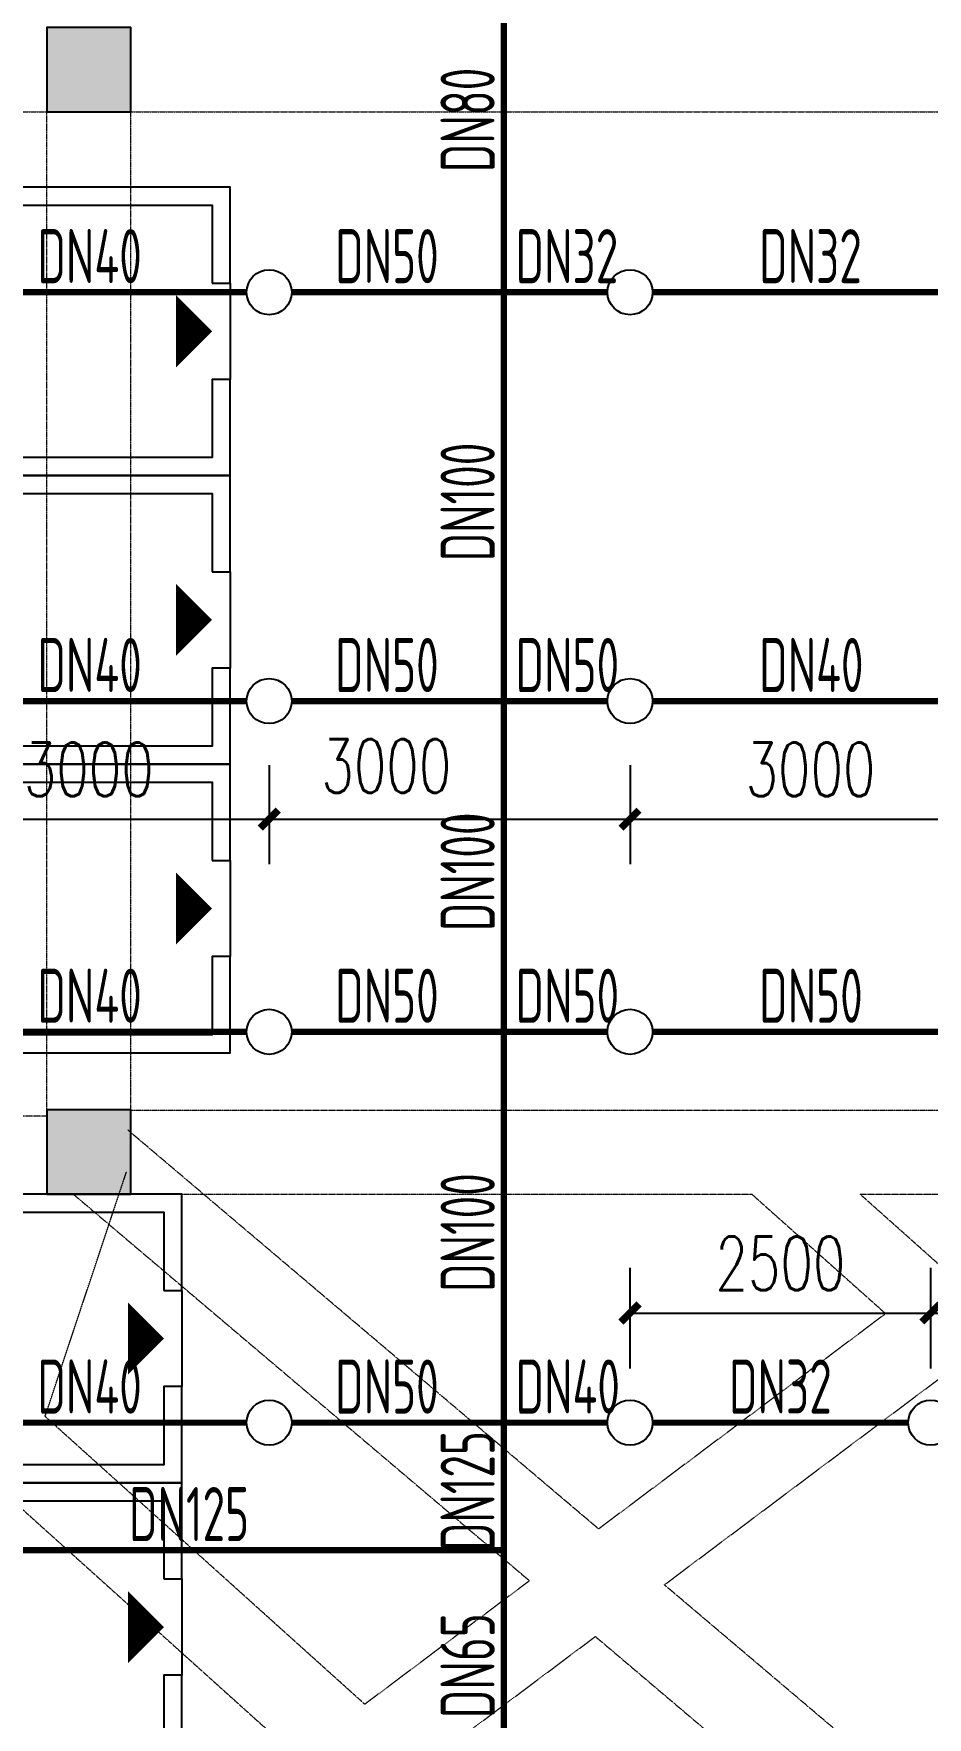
# Model space of a CAD drawing. Extents: x 6824721 to 16538177, y 2478193 to 6665639.
# Drawn here: x 8842256 to 8849685, y 2824751 to 2838751 of the extents above; entities that cross this region are included whole.
import ezdxf

# ---------------------------------------------------------------- set-up
doc = ezdxf.new("R2010")
doc.units = 0
doc.header["$LTSCALE"] = 10
doc.linetypes.add('__DASH', pattern=[0.35, 0.25, -0.1])
doc.linetypes.add('DASH', pattern=[0.35, 0.25, -0.1])
for name, color, linetype in [('0-wo', 8, 'Continuous'), ('00-停车位', 67, 'Continuous'), ('PUB_HATCH', 8, 'Continuous'), ('S-梁-虚线', 4, 'DASH'), ('W-EQUIP_喷头', 7, 'Continuous'), ('W-PIPE-喷淋中', 6, 'Continuous'), ('W-TEXT_喷淋', 7, 'Continuous'), ('W-TWT_DIM', 3, 'Continuous')]:
    doc.layers.add(name, color=color, linetype=linetype)
doc.layers.add('钢梁', color=141, linetype='Continuous', lineweight=18)
doc.styles.add('_TCH_DIM_T3', font='SIMPLEX', dxfattribs={"width": 0.705882, "bigfont": 'GBCBIG'})
doc.styles.add('_TWT_PIPEDN', font='TSSDENG', dxfattribs={"width": 0.8, "height": 3.5, "bigfont": 'TSSDCHN'})
doc.dimstyles.new('_TWT_ARCH&&150', dxfattribs={"dimtxt": 446.25, "dimasz": 150, "dimexe": 375, "dimexo": 450, "dimgap": 189.375, "dimtad": 1, "dimdec": 0, "dimzin": 0, "dimdsep": 46, "dimtxsty": '_TCH_DIM_T3', "dimblk": 'ARCHTICK', "dimcen": 0.09, "dimclrt": 7, "dimazin": 2, "dimtfac": 1, "dimtdec": 0, "dimtix": 1, "dimtmove": 2, "dimatfit": 3, "dimfxl": 0, "dimtolj": 1, "dimtzin": 0, "dimarcsym": 0})

# ---------------------------------------------------------------- blocks, each defined once
blk = doc.blocks.new('车位2400x5300')
at = {"layer": '00-停车位', "color": 251}
for p, q in [((-875, -1000), (-175, -1000)), ((-875, -1100), (-875, -1000)), ((-875, -1100), (-175, -1100)), ((-175, -1100), (-175, -1000)), ((175, -1000), (875, -1000)), ((175, -1100), (175, -1000)), ((175, -1100), (875, -1100)), ((875, -1100), (875, -1000)), ((400, -5300), (-400, -5300))]:
    blk.add_line(p, q, dxfattribs=at)
blk.add_lwpolyline([(400, -5150), (400, -5300), (1200, -5300), (1200, 0), (-1200, 0), (-1200, -5300), (-400, -5300), (-400, -5150), (-1050, -5150), (-1050, -150), (1050, -150), (1050, -5150), (400, -5150)], dxfattribs=at)
blk.add_lwpolyline([(0, -5150, 0, 600, 0), (0, -4850, 600, 600, 0)], format="xyseb", dxfattribs=at)
blk = doc.blocks.new('_FZH')
blk.add_lwpolyline([(-0.5, -0.5), (0.5, -0.5), (0.5, 0.5), (-0.5, 0.5)], close=True)
at = {"layer": 'PUB_HATCH'}
blk.add_solid([(-0.5, -0.5), (0.5, -0.5), (-0.5, 0.5), (0.5, 0.5)], dxfattribs=at)
blk = doc.blocks.new('LIANGMOBAN')
at = {"layer": 'S-梁-虚线', "color": 8, "lineweight": 18}
for p, q in [((1964591, 124128), (1972891, 124128)), ((1972891, 124128), (1972891, 115828)), ((1973591, 115828), (1973591, 124128)), ((1973591, 124128), (1981891, 124128)), ((1973591, 115828), (1981891, 115828)), ((1972891, 115778), (1964591, 115778)), ((1977480, 112345), (1973566, 115662)), ((1972878, 113281), (1973555, 115314)), ((1973113, 115128), (1976905, 111914)), ((1973591, 115128), (1978754, 115128)), ((1978754, 115128), (1979866, 114135)), ((1979654, 115128), (1981891, 115128)), ((1980356, 114502), (1979654, 115128)), ((1979866, 114135), (1977480, 112345)), ((1978027, 111880), (1980399, 113659)), ((1975536, 110887), (1972878, 113281)), ((1972636, 112556), (1974965, 110459)), ((1976905, 111914), (1975536, 110887)), ((1982275, 108280), (1978027, 111880)), ((1976066, 110410), (1977453, 111450)), ((1977453, 111450), (1981807, 107759))]:
    blk.add_line(p, q, dxfattribs=at)
blk = doc.blocks.new('_ArchTick')
at = {"color": 0, "linetype": 'ByBlock', "const_width": 0.4}
blk.add_lwpolyline([(-0.5, -0.5), (0.5, 0.5)], dxfattribs=at)
blk = doc.blocks.new('*D1514')
at = {"layer": 'Defpoints', "color": 0, "transparency": 16777216}
for p in [(8849714, 2828113), (8847214, 2827201), (8849714, 2827201)]:
    blk.add_point(p, dxfattribs=at)
at = {"layer": 'W-TWT_DIM', "color": 0, "lineweight": -2, "transparency": 16777216}
for p, q in [((8847214, 2827651), (8847214, 2828488)), ((8849714, 2827651), (8849714, 2828488)), ((8847214, 2828113), (8849714, 2828113))]:
    blk.add_line(p, q, dxfattribs=at)
at = {"layer": 'W-TWT_DIM', "color": 0, "lineweight": -2, "transparency": 16777216, "xscale": 150, "yscale": 150, "zscale": 150, "rotation": 180}
blk.add_blockref('_ArchTick', (8847214, 2828113), dxfattribs=at)
at = {"layer": 'W-TWT_DIM', "color": 0, "lineweight": -2, "transparency": 16777216, "xscale": 150, "yscale": 150, "zscale": 150}
blk.add_blockref('_ArchTick', (8849714, 2828113), dxfattribs=at)
at = {"layer": 'W-TWT_DIM', "color": 7, "transparency": 16777216, "insert": (8848464, 2828525), "char_height": 446.2, "attachment_point": 5, "style": '_TCH_DIM_T3'}
blk.add_mtext('\\A1;2500', dxfattribs=at)
blk = doc.blocks.new('*D1515')
at = {"layer": 'Defpoints', "color": 0, "transparency": 16777216}
for p in [(8852814, 2828113), (8849714, 2827201), (8852814, 2827201)]:
    blk.add_point(p, dxfattribs=at)
at = {"layer": 'W-TWT_DIM', "color": 0, "lineweight": -2, "transparency": 16777216}
for p, q in [((8849714, 2827651), (8849714, 2828488)), ((8852814, 2827651), (8852814, 2828488)), ((8849714, 2828113), (8852814, 2828113))]:
    blk.add_line(p, q, dxfattribs=at)
at = {"layer": 'W-TWT_DIM', "color": 0, "lineweight": -2, "transparency": 16777216, "xscale": 150, "yscale": 150, "zscale": 150, "rotation": 180}
blk.add_blockref('_ArchTick', (8849714, 2828113), dxfattribs=at)
at = {"layer": 'W-TWT_DIM', "color": 0, "lineweight": -2, "transparency": 16777216, "xscale": 150, "yscale": 150, "zscale": 150}
blk.add_blockref('_ArchTick', (8852814, 2828113), dxfattribs=at)
at = {"layer": 'W-TWT_DIM', "color": 7, "transparency": 16777216, "insert": (8851264, 2828525), "char_height": 446.2, "attachment_point": 5, "style": '_TCH_DIM_T3'}
blk.add_mtext('\\A1;3100', dxfattribs=at)
blk = doc.blocks.new('*D1534')
at = {"layer": 'Defpoints', "color": 0, "transparency": 16777216}
for p in [(8841214, 2833119), (8844214, 2833119), (8844214, 2832220)]:
    blk.add_point(p, dxfattribs=at)
at = {"layer": 'W-TWT_DIM', "color": 0, "lineweight": -2, "transparency": 16777216}
for p, q in [((8841214, 2832669), (8841214, 2831845)), ((8844214, 2832669), (8844214, 2831845)), ((8841214, 2832220), (8844214, 2832220))]:
    blk.add_line(p, q, dxfattribs=at)
at = {"layer": 'W-TWT_DIM', "color": 0, "lineweight": -2, "transparency": 16777216, "xscale": 150, "yscale": 150, "zscale": 150, "rotation": 180}
blk.add_blockref('_ArchTick', (8841214, 2832220), dxfattribs=at)
at = {"layer": 'W-TWT_DIM', "color": 0, "lineweight": -2, "transparency": 16777216, "xscale": 150, "yscale": 150, "zscale": 150}
blk.add_blockref('_ArchTick', (8844214, 2832220), dxfattribs=at)
at = {"layer": 'W-TWT_DIM', "color": 7, "transparency": 16777216, "insert": (8842714, 2832633), "char_height": 446.2, "attachment_point": 5, "style": '_TCH_DIM_T3'}
blk.add_mtext('\\A1;3000', dxfattribs=at)
blk = doc.blocks.new('*D1535')
at = {"layer": 'Defpoints', "color": 0, "transparency": 16777216}
for p in [(8844214, 2833119), (8847214, 2833119), (8847214, 2832220)]:
    blk.add_point(p, dxfattribs=at)
at = {"layer": 'W-TWT_DIM', "color": 0, "lineweight": -2, "transparency": 16777216}
for p, q in [((8844214, 2832669), (8844214, 2831845)), ((8847214, 2832669), (8847214, 2831845)), ((8844214, 2832220), (8847214, 2832220))]:
    blk.add_line(p, q, dxfattribs=at)
at = {"layer": 'W-TWT_DIM', "color": 0, "lineweight": -2, "transparency": 16777216, "xscale": 150, "yscale": 150, "zscale": 150, "rotation": 180}
blk.add_blockref('_ArchTick', (8844214, 2832220), dxfattribs=at)
at = {"layer": 'W-TWT_DIM', "color": 0, "lineweight": -2, "transparency": 16777216, "xscale": 150, "yscale": 150, "zscale": 150}
blk.add_blockref('_ArchTick', (8847214, 2832220), dxfattribs=at)
at = {"layer": 'W-TWT_DIM', "color": 7, "transparency": 16777216, "insert": (8845188, 2832662), "char_height": 446.2, "attachment_point": 5, "style": '_TCH_DIM_T3'}
blk.add_mtext('\\A1;3000', dxfattribs=at)
blk = doc.blocks.new('*D1536')
at = {"layer": 'Defpoints', "color": 0, "transparency": 16777216}
for p in [(8847214, 2833119), (8850214, 2833119), (8850214, 2832220)]:
    blk.add_point(p, dxfattribs=at)
at = {"layer": 'W-TWT_DIM', "color": 0, "lineweight": -2, "transparency": 16777216}
for p, q in [((8847214, 2832669), (8847214, 2831845)), ((8850214, 2832669), (8850214, 2831845)), ((8847214, 2832220), (8850214, 2832220))]:
    blk.add_line(p, q, dxfattribs=at)
at = {"layer": 'W-TWT_DIM', "color": 0, "lineweight": -2, "transparency": 16777216, "xscale": 150, "yscale": 150, "zscale": 150, "rotation": 180}
blk.add_blockref('_ArchTick', (8847214, 2832220), dxfattribs=at)
at = {"layer": 'W-TWT_DIM', "color": 0, "lineweight": -2, "transparency": 16777216, "xscale": 150, "yscale": 150, "zscale": 150}
blk.add_blockref('_ArchTick', (8850214, 2832220), dxfattribs=at)
at = {"layer": 'W-TWT_DIM', "color": 7, "transparency": 16777216, "insert": (8848714, 2832633), "char_height": 446.2, "attachment_point": 5, "style": '_TCH_DIM_T3'}
blk.add_mtext('\\A1;3000', dxfattribs=at)
blk = doc.blocks.new('$TwtSys$00000125')
blk.add_circle((0, 0, 0), 1)

msp = doc.modelspace()

# ---------------------------------------------------------------- linework, layer by layer
at = {"layer": '0-wo', "color": 8, "linetype": '__DASH', "ltscale": 1.5}
msp.add_lwpolyline([(8813284.6, 2784317.7), (8845393.5, 2819978.2, 0.185339), (8846164.1, 2821985.6), (8846164.1, 2937489)], format="xyb", dxfattribs=at)
at = {"layer": 'W-PIPE-喷淋中', "ltscale": 1.5, "const_width": 52.5}
for points in [[(8846164.1, 2839451.5), (8846164.1, 2836601.5)], [(8844026.6, 2836601.5), (8841401.6, 2836601.5)], [(8846164.1, 2836601.5), (8844401.6, 2836601.5)], [(8847026.6, 2836601.5), (8846164.1, 2836601.5)], [(8846164.1, 2836601.5), (8846164.1, 2833201.5)], [(8847401.6, 2836601.5), (8850026.6, 2836601.5)], [(8844026.6, 2833201.5), (8841401.6, 2833201.5)], [(8846164.1, 2833201.5), (8844401.6, 2833201.5)], [(8847026.6, 2833201.5), (8846164.1, 2833201.5)], [(8846164.1, 2833201.5), (8846164.1, 2830451.5)], [(8847401.6, 2833201.5), (8850026.6, 2833201.5)], [(8844026.6, 2830451.5), (8841401.6, 2830451.5)], [(8844401.6, 2830451.5), (8846164.1, 2830451.5)], [(8846164.1, 2830451.5), (8847026.6, 2830451.5)], [(8846164.1, 2830451.5), (8846164.1, 2827201.5)], [(8847401.6, 2830451.5), (8850026.6, 2830451.5)], [(8844026.6, 2827201.5), (8841401.6, 2827201.5)], [(8846164.1, 2827201.5), (8844401.6, 2827201.5)], [(8847026.6, 2827201.5), (8846164.1, 2827201.5)], [(8846164.1, 2827201.5), (8846164.1, 2826141.3)], [(8847401.6, 2827201.5), (8849526.6, 2827201.5)], [(8841008.7, 2826141.3), (8846164.1, 2826141.3)], [(8846164.1, 2826141.3), (8846164.1, 2824201.5)]]:
    msp.add_lwpolyline(points, dxfattribs=at)

# ---------------------------------------------------------------- block references
at = {"layer": '0-wo', "color": 8, "xscale": 700, "yscale": 700, "zscale": 700, "rotation": 90}
for p in [(8842714.1, 2838451.5), (8842714.1, 2829451.5)]:
    msp.add_blockref('_FZH', p, dxfattribs=at)
at = {"layer": '0-wo', "color": 8, "rotation": 90}
for p in [(8838589.1, 2836276.5), (8838589.1, 2833876.5), (8838589.1, 2831476.5), (8838189.1, 2827901.5), (8838189.1, 2825501.5)]:
    msp.add_blockref('车位2400x5300', p, dxfattribs=at)
at = {"layer": 'W-EQUIP_喷头', "xscale": 187.5, "yscale": 187.5, "zscale": 187.5}
for p in [(8844214.1, 2836601.5), (8847214.1, 2836601.5), (8844214.1, 2833201.5), (8847214.1, 2833201.5), (8844214.1, 2830451.5), (8847214.1, 2830451.5), (8844214.1, 2827201.5), (8847214.1, 2827201.5), (8849714.1, 2827201.5)]:
    msp.add_blockref('$TwtSys$00000125', p, dxfattribs=at)
at = {"layer": '钢梁', "color": 6}
msp.add_blockref('LIANGMOBAN', (6869472.7, 2713973), dxfattribs=at)

# ---------------------------------------------------------------- texts
at = {"layer": 'W-TEXT_喷淋', "style": '_TWT_PIPEDN', "width": 0.64}
for s, p in [('DN80', (8846089.1, 2837600)), ('DN100', (8846089.1, 2834364.2)), ('DN100', (8846089.1, 2831289.2)), ('DN100', (8846089.1, 2828289.2)), ('DN125', (8846089.1, 2826134.2)), ('DN65', (8846089.1, 2824744.9))]:
    msp.add_text(s, height=450, rotation=90, dxfattribs=at).set_placement(p)
for s, p in [('DN40', (8842287.6, 2836676.5)), ('DN50', (8844762.6, 2836676.5)), ('DN32', (8846262.6, 2836676.5)), ('DN32', (8848287.6, 2836676.5)), ('DN40', (8842287.6, 2833276.5)), ('DN50', (8844762.6, 2833276.5)), ('DN50', (8846262.6, 2833276.5)), ('DN40', (8848287.6, 2833276.5)), ('DN40', (8842287.6, 2830526.5)), ('DN50', (8844762.6, 2830526.5)), ('DN50', (8846262.6, 2830526.5)), ('DN50', (8848287.6, 2830526.5)), ('DN40', (8842287.6, 2827276.5)), ('DN50', (8844762.6, 2827276.5)), ('DN40', (8846262.6, 2827276.5)), ('DN32', (8848037.6, 2827276.5)), ('DN125', (8843049.2, 2826216.3))]:
    msp.add_text(s, height=450, dxfattribs=at).set_placement(p)

# ---------------------------------------------------------------- dimensions: what is measured, and where the dimension line sits
at = {"layer": 'W-TWT_DIM'}
for p1, p2, distance, picture, middle in [((8841214.1, 2833118.7), (8844214.1, 2833118.7), -898.4, '*D1534', (8842714.1, 2832632.9)), ((8847214.1, 2833118.7), (8850214.1, 2833118.7), -898.4, '*D1536', (8848714.1, 2832632.9)), ((8847214.1, 2827201.5), (8849714.1, 2827201.5), 911.5, '*D1514', (8848464.1, 2828525.5)), ((8849714.1, 2827201.5), (8852814.1, 2827201.5), 911.5, '*D1515', (8851264.1, 2828525.5))]:
    dim = msp.add_aligned_dim(p1=p1, p2=p2, distance=distance, dimstyle='_TWT_ARCH&&150', dxfattribs=at)
    dim.commit()
    dim.dimension.update_dxf_attribs({"geometry": picture, "text_midpoint": middle})
dim = msp.add_linear_dim(base=(8847214.1, 2832220.4), p1=(8844214.1, 2833118.7), p2=(8847214.1, 2833118.7), angle=0, dimstyle='_TWT_ARCH&&150', dxfattribs=at)
dim.commit()
dim.dimension.update_dxf_attribs({"geometry": '*D1535', "text_midpoint": (8845187.7, 2832661.8), "dimtype": 129})

doc.saveas('drawing.dxf')
